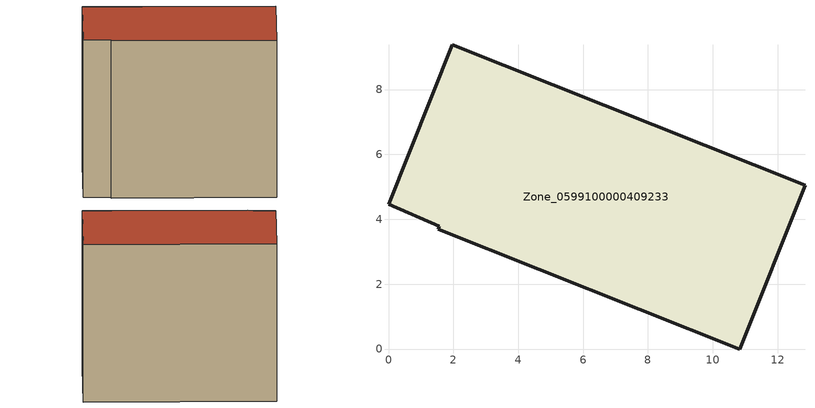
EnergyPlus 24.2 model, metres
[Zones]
Zone_0599100000409233
 floor ground (C_G): 0,4.46 1.97,9.38 12.84,5.05 10.82,0 1.53,3.7 1.57,3.79 z0.37
 wall outside (C_F): 1.53,3.7 10.82,0 12.84,5.05 1.97,9.38 0,4.46 1.57,3.79 1.53,3.7 z0.37:10.62
 roof outside (C_R): 1.97,9.38 0,4.46 1.57,3.79 1.53,3.7 10.82,0 12.84,5.05 z10.62
[BUILDING]
Pand.0599100000409233: North Axis=0; Terrain=City; Loads Convergence Tolerance Value=0.04; Temperature Convergence Tolerance Value=0.4; Solar Distribution=FullExterior; Maximum Number of Warmup Days=25; Minimum Number of Warmup Days=1
[Site:Location]
Rotterdam.The.Hague.AP_ZH_NLD Design_Conditions: Latitude=51.96; Longitude=4.45; Time Zone=1; Elevation=-4.5
[SITE:GROUNDTEMPERATURE:BUILDINGSURFACE]
18, 18, 18, 18, 18, 18, 18, 18, 18, 18, 18, 18
[MATERIAL] Thermal Absorptance=0.9; Solar Absorptance=0.7; Visible Absorptance=0.7
Name | Roughness | Thickness | Conductivity | Density | Specific Heat
G.TC.1992-2005 | MediumSmooth | 0.15 | 0.06 | 540 | 1210
F.TC.1992-2005 | Rough | 0.3 | 0.12 | 1920 | 840
R.TC.1992-2005 | MediumRough | 0.2 | 0.08 | 1500 | 1000
[CONSTRUCTION]
C_G: G.TC.1992-2005
C_F: F.TC.1992-2005
C_R: R.TC.1992-2005
[ZONE]
Zone_0599100000409233: Type=1; Multiplier=1; Ceiling Height=Autocalculate; Volume=Autocalculate; Floor Area=autocalculate; Part of Total Floor Area=Yes
[ZONEINFILTRATION:DESIGNFLOWRATE]
Infil_Zone_0599100000409233: Zone or ZoneList or Space or SpaceList=Zone_0599100000409233; Schedule=AlwaysOn; Design Flow Rate Calculation Method=Flow/Area; Flow Rate per Floor Area=0.0015; Constant Term Coefficient=1; Temperature Term Coefficient=0; Velocity Term Coefficient=0; Velocity Squared Term Coefficient=0
[HVACTEMPLATE:ZONE:IDEALLOADSAIRSYSTEM]
Zone_0599100000409233: Maximum Heating Supply Air Temperature=50; Minimum Cooling Supply Air Temperature=13; Maximum Heating Supply Air Humidity Ratio=0.0156; Minimum Cooling Supply Air Humidity Ratio=0.0077; Heating Limit=NoLimit; Cooling Limit=NoLimit; Dehumidification Control Type=ConstantSensibleHeatRatio; Cooling Sensible Heat Ratio=0.7; Dehumidification Setpoint=60; Humidification Control Type=None; Humidification Setpoint=30; Outdoor Air Method=None; Outdoor Air Flow Rate per Person=0.00944; Outdoor Air Flow Rate per Zone Floor Area=0; Outdoor Air Flow Rate per Zone=0; Demand Controlled Ventilation Type=None; Outdoor Air Economizer Type=NoEconomizer; Heat Recovery Type=None; Sensible Heat Recovery Effectiveness=0.7; Latent Heat Recovery Effectiveness=0.65
[ZONECONTROL:THERMOSTAT]
ThermostatControl_Zone_0599100000409233: Zone or ZoneList=Zone_0599100000409233; Control Type Schedule=DualSetpointControlType; Control 1=Thermostat_Zone_0599100000409233; Temperature Difference Between Cutout And Setpoint=0
[THERMOSTATSETPOINT:DUALSETPOINT]
Thermostat_Zone_0599100000409233: Heating Setpoint Temperature Schedule=HeatingSetpoint_Zone_0599100000409233; Cooling Setpoint Temperature Schedule=CoolingSetpoint_Zone_0599100000409233
[SCHEDULE:COMPACT]
HeatingSetpoint_Zone_0599100000409233: Through: 12/31, For: AllDays, Until: 24:00, 21
CoolingSetpoint_Zone_0599100000409233: Through: 12/31, For: AllDays, Until: 24:00, 24
DualSetpointControlType: Through: 12/31, For: AllDays, Until: 24:00, 4
AlwaysOn: Through: 12/31, For: AllDays, Until: 24:00, 1
